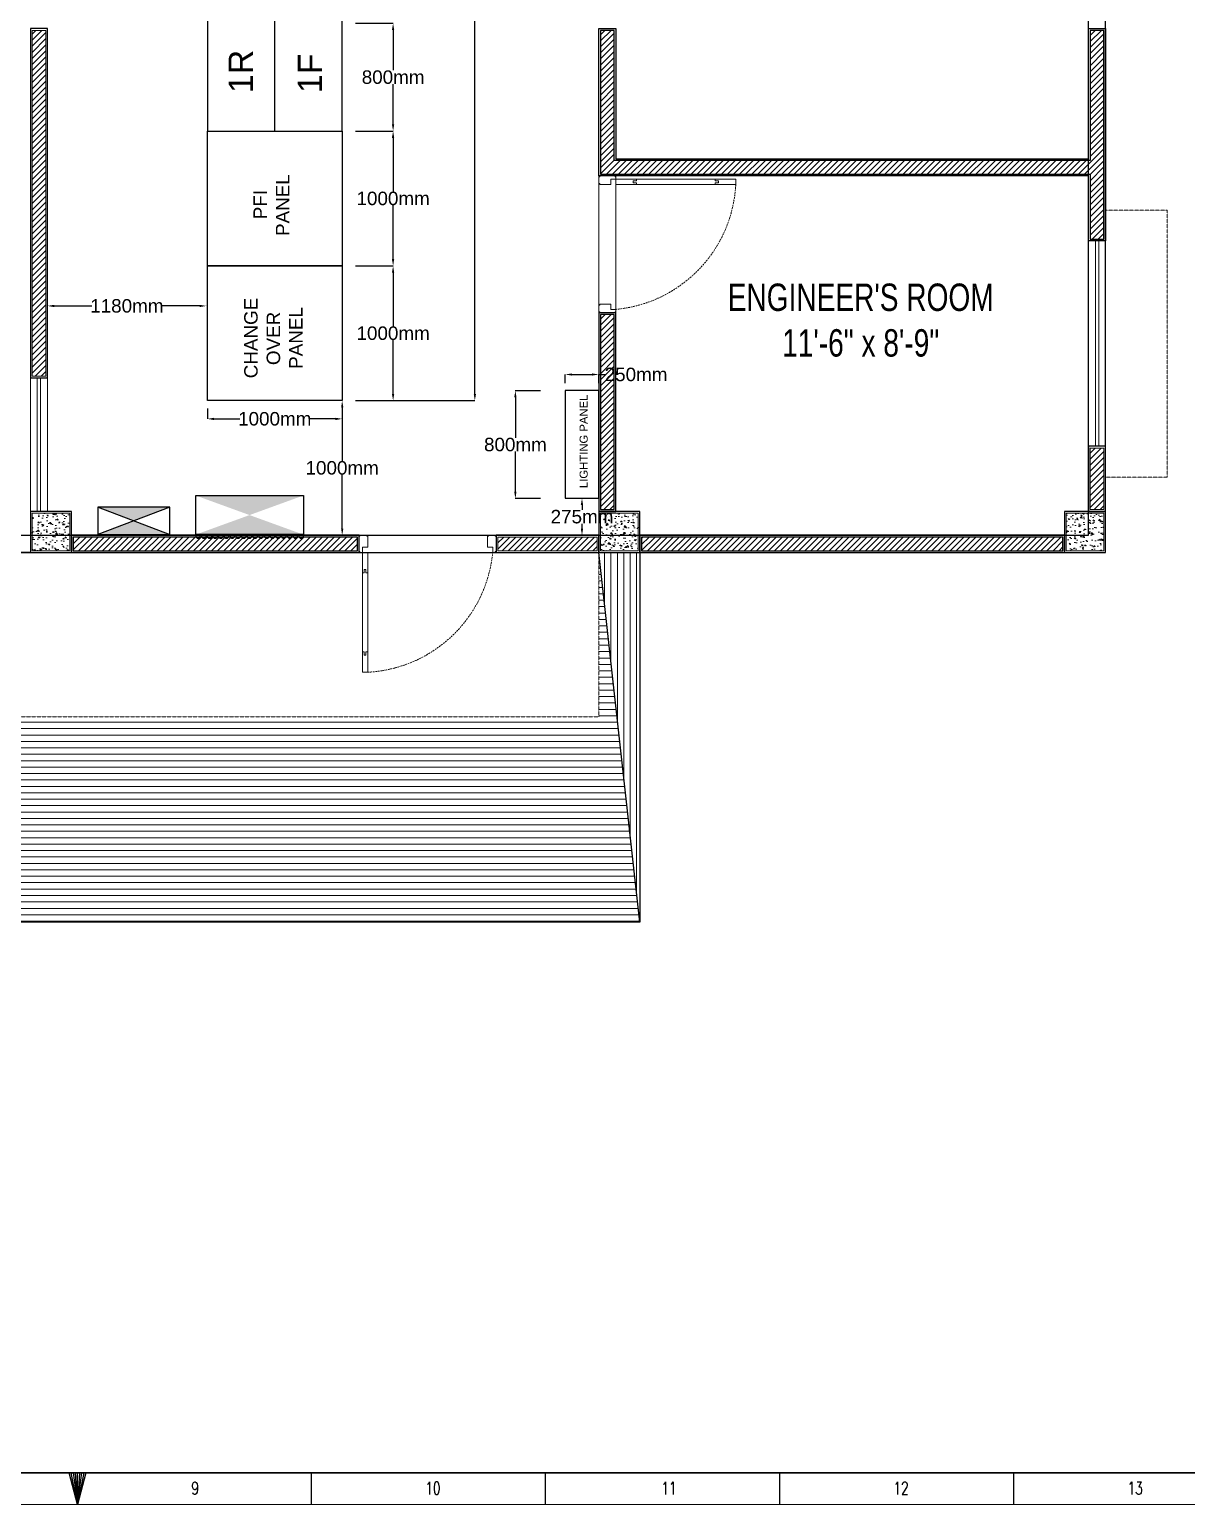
# Model space of a CAD drawing. Header units: inches. Extents: x -105538 to 282818, y -14900 to 167410.
# Drawn here: x -92005 to -83423, y 3392 to 14336 of the extents above; entities that cross this region are included whole.
import ezdxf

# ---------------------------------------------------------------- set-up
doc = ezdxf.new("R2010")
doc.units = ezdxf.units.IN
doc.header["$MEASUREMENT"] = 0
doc.linetypes.add('DASH', pattern=[0.35, 0.25, -0.1])
doc.linetypes.add('DASHED', pattern=[0.75, 0.5, -0.25])
doc.layers.get('Defpoints').update_dxf_attribs({"lineweight": 0})
for name, color, linetype in [('COLLUM', 1, 'Continuous'), ('Dimensions', 7, 'Continuous'), ('Panels', 1, 'Continuous'), ('wall 05', 3, 'Continuous')]:
    doc.layers.add(name, color=color, linetype=linetype)
for name, color, linetype, lineweight in [('dim-8', 18, 'Continuous', 15), ('DOOR', 115, 'Continuous', 15), ('Glass', 142, 'Continuous', 9), ('HACTH', 8, 'Continuous', 9), ('Parapet', 6, 'Continuous', 15), ('Plaster Line', 5, 'Continuous', 15), ('R_Hatch', 8, 'Continuous', 9), ('Sunshed', 5, 'Continuous', 15), ('WINDOW', 140, 'Continuous', 9)]:
    doc.layers.add(name, color=color, linetype=linetype, lineweight=lineweight)
doc.styles.get("Standard").update_dxf_attribs({"font": 'arial.ttf'})
doc.styles.add('Swiss721', font='swisscl.ttf')
doc.styles.add('TEG BORDER', font='txt_qlt.shx', dxfattribs={"width": 0.7, "bigfont": 'hztxt.shx'})
doc.dimstyles.get("Standard").update_dxf_attribs({"dimtxt": 100, "dimasz": 50, "dimexe": 0.18, "dimexo": 0.0625, "dimgap": 0.09, "dimtad": 0, "dimtih": 1, "dimtoh": 1, "dimdec": 0, "dimzin": 0, "dimdsep": 46, "dimtxsty": 'Standard', "dimcen": 0.09, "dimadec": 0, "dimazin": 0, "dimtfac": 1, "dimtdec": 0, "dimtofl": 0, "dimtmove": 0, "dimatfit": 3, "dimfxl": 1, "dimtolj": 1, "dimtzin": 0, "dimarcsym": 0})
pattern_1 = [(90, (-3527455.694, -4371915.962), (-47.625, 2e-14), [])]
pattern_2 = [(45, (-3646018.81, -4345395.496), (-22.4506403, 22.4506403), [])]

# ---------------------------------------------------------------- blocks, each defined once
blk = doc.blocks.new('A$C5AAA0143')
at = {"layer": 'Defpoints'}
for points in [[(-39.75, 5), (-40, 5), (-40, 4.75), (-39.75, 4.75)], [(0, 5), (-0.25, 5), (-0.25, 4.75), (0, 4.75)], [(-39.75, 0.25), (-40, 0.25), (-40, 0), (-39.75, 0)], [(0, 0.25), (-0.25, 0.25), (-0.25, 0), (0, 0)]]:
    blk.add_lwpolyline(points, close=True, dxfattribs=at)
at = {"layer": 'DOOR'}
for points in [[(-1.75, 10), (-2, 10), (-2, 11), (-2.5, 11), (-2.5, 5), (-1, 5), (-1, 11), (-1.5, 11), (-1.5, 10), (-1.75, 10), (-1.5, 10), (-1.5, 11), (-1, 11), (-1, 33.99), (-1.5, 33.99), (-1.5, 34.99), (-2, 34.99), (-2, 33.99), (-2.5, 33.99), (-2.5, 11), (-2.5, 39.99), (-1, 39.99), (-1, 33.99)], [(-39, 5), (-39, 3.5), (-37.5, 3.5), (-37.5, 0.25), (-37.75, 0.25), (-37.75, 0), (-39.75, 0), (-39.75, 0.25), (-40, 0.25), (-40, 4.75), (-39.75, 4.75), (-39.75, 5), (-39, 5)], [(-1, 5), (-1, 3.5), (-2.5, 3.5), (-2.5, 0.25), (-2.25, 0.25), (-2.25, 0), (-0.25, 0), (-0.25, 0.25), (0, 0.25), (0, 4.75), (-0.25, 4.75), (-0.25, 5), (-1, 5)]]:
    blk.add_lwpolyline(points, dxfattribs=at)
at = {"layer": 'DOOR', "linetype": 'DASHED', "lineweight": 0}
blk.add_arc((-0.49, 1.36), 38.68, 92.9729, 174.603, dxfattribs=at)
at = {"layer": 'HACTH', "lineweight": 0, "ltscale": 10}
for p, q in [((-1.5, 5), (-39, 5)), ((-2.25, 0), (-37.75, 0))]:
    blk.add_line(p, q, dxfattribs=at)
blk = doc.blocks.new('252 BORDER A2')
at = {"linetype": 'Continuous'}
blk.add_line((5, 5), (489, 5), dxfattribs=at)
for p, q in [((297, 0), (297, 5)), ((334.12, 0), (334.12, 5)), ((371.25, 0), (371.25, 5)), ((408.37, 0), (408.37, 5)), ((445.5, 0), (445.5, 5))]:
    blk.add_line(p, q)
at = {"color": 5, "lineweight": 15}
blk.add_lwpolyline([(0, 420), (594, 420), (594, 0), (0, 0)], close=True, dxfattribs=at)
blk.add_lwpolyline([(5, 415), (589, 415), (589, 5), (5, 5)], close=True)
blk.add_lwpolyline([(297, 0), (295.66, 5), (298.34, 5), (297, 0), (296, 5), (296.33, 5), (297, 0), (296.67, 5), (297.33, 5), (297, 0), (297.67, 5), (298, 5), (297, 0)])
at = {"char_height": 2, "width": 2, "attachment_point": 7, "style": 'TEG BORDER'}
for s, insert in [('9', (315.05, 1.59)), ('\\pi2.2204e-016;10', (352.17, 1.59)), ('\\pi0.3;11', (389.3, 1.59)), ('\\pi2.2204e-016;12', (426.42, 1.59)), ('\\pi2.2204e-016;13', (463.55, 1.59))]:
    blk.add_mtext(s, dxfattribs=dict(at, insert=insert))
blk = doc.blocks.new('*D49')
at = {"layer": 'Defpoints', "color": 0, "transparency": 16777216}
for p in [(-89589, 17382), (-89588, 11582), (-88702, 11582)]:
    blk.add_point(p, dxfattribs=at)
at = {"layer": 'Dimensions', "color": 5, "lineweight": -2, "transparency": 16777216}
for p, q in [((-89589, 17382), (-88702, 17382)), ((-88702, 17332), (-88702, 14533)), ((-88702, 11632), (-88702, 14431)), ((-89588, 11582), (-88702, 11582))]:
    blk.add_line(p, q, dxfattribs=at)
at = {"layer": 'Dimensions', "color": 5, "transparency": 16777216}
for points in [[(-88710, 17332), (-88693, 17332), (-88702, 17382)], [(-88710, 11632), (-88693, 11632), (-88702, 11582)]]:
    blk.add_solid(points, dxfattribs=at)
at = {"layer": 'Dimensions', "color": 0, "transparency": 16777216, "insert": (-88702, 14482), "char_height": 100, "attachment_point": 5}
blk.add_mtext('\\A1;5800mm', dxfattribs=at)
blk = doc.blocks.new('*D54')
at = {"layer": 'Defpoints', "color": 0, "transparency": 16777216}
for p in [(-89588, 14382), (-89588, 13582), (-89308, 13582)]:
    blk.add_point(p, dxfattribs=at)
at = {"layer": 'Dimensions', "color": 5, "lineweight": -2, "transparency": 16777216}
for p, q in [((-89588, 14382), (-89308, 14382)), ((-89308, 14332), (-89308, 14033)), ((-89308, 13632), (-89308, 13931)), ((-89588, 13582), (-89308, 13582))]:
    blk.add_line(p, q, dxfattribs=at)
at = {"layer": 'Dimensions', "color": 5, "transparency": 16777216}
for points in [[(-89317, 14332), (-89300, 14332), (-89308, 14382)], [(-89317, 13632), (-89300, 13632), (-89308, 13582)]]:
    blk.add_solid(points, dxfattribs=at)
at = {"layer": 'Dimensions', "color": 0, "transparency": 16777216, "insert": (-89308, 13982), "char_height": 100, "attachment_point": 5}
blk.add_mtext('\\A1;800mm', dxfattribs=at)
blk = doc.blocks.new('*D55')
at = {"layer": 'Defpoints', "color": 0, "transparency": 16777216}
for p in [(-89588, 13582), (-89588, 12582), (-89308, 12582)]:
    blk.add_point(p, dxfattribs=at)
at = {"layer": 'Dimensions', "color": 5, "lineweight": -2, "transparency": 16777216}
for p, q in [((-89588, 13582), (-89308, 13582)), ((-89308, 13532), (-89308, 13133)), ((-89308, 12632), (-89308, 13031)), ((-89588, 12582), (-89308, 12582))]:
    blk.add_line(p, q, dxfattribs=at)
at = {"layer": 'Dimensions', "color": 5, "transparency": 16777216}
for points in [[(-89317, 13532), (-89300, 13532), (-89308, 13582)], [(-89317, 12632), (-89300, 12632), (-89308, 12582)]]:
    blk.add_solid(points, dxfattribs=at)
at = {"layer": 'Dimensions', "color": 0, "transparency": 16777216, "insert": (-89308, 13082), "char_height": 100, "attachment_point": 5}
blk.add_mtext('\\A1;1000mm', dxfattribs=at)
blk = doc.blocks.new('*D56')
at = {"layer": 'Defpoints', "color": 0, "transparency": 16777216}
for p in [(-89588, 12582), (-89588, 11582), (-89308, 11582)]:
    blk.add_point(p, dxfattribs=at)
at = {"layer": 'Dimensions', "color": 5, "lineweight": -2, "transparency": 16777216}
for p, q in [((-89588, 12582), (-89308, 12582)), ((-89308, 12532), (-89308, 12133)), ((-89308, 11632), (-89308, 12031)), ((-89588, 11582), (-89308, 11582))]:
    blk.add_line(p, q, dxfattribs=at)
at = {"layer": 'Dimensions', "color": 5, "transparency": 16777216}
for points in [[(-89317, 12532), (-89300, 12532), (-89308, 12582)], [(-89317, 11632), (-89300, 11632), (-89308, 11582)]]:
    blk.add_solid(points, dxfattribs=at)
at = {"layer": 'Dimensions', "color": 0, "transparency": 16777216, "insert": (-89308, 12082), "char_height": 100, "attachment_point": 5}
blk.add_mtext('\\A1;1000mm', dxfattribs=at)
blk = doc.blocks.new('*D57')
at = {"layer": 'Defpoints', "color": 0, "transparency": 16777216}
for p in [(-91872, 12285), (-91872, 12285), (-90694, 12285)]:
    blk.add_point(p, dxfattribs=at)
at = {"layer": 'Dimensions', "color": 5, "lineweight": -2, "transparency": 16777216}
for p, q in [((-91872, 12285), (-91872, 12285)), ((-91822, 12285), (-91543, 12285)), ((-90744, 12285), (-91023, 12285)), ((-90694, 12285), (-90694, 12285))]:
    blk.add_line(p, q, dxfattribs=at)
at = {"layer": 'Dimensions', "color": 5, "transparency": 16777216}
for points in [[(-91822, 12293), (-91822, 12276), (-91872, 12285)], [(-90744, 12293), (-90744, 12276), (-90694, 12285)]]:
    blk.add_solid(points, dxfattribs=at)
at = {"layer": 'Dimensions', "color": 0, "transparency": 16777216, "insert": (-91283, 12285), "char_height": 100, "attachment_point": 5}
blk.add_mtext('\\A1;1180mm', dxfattribs=at)
blk = doc.blocks.new('*D59')
at = {"layer": 'Defpoints', "color": 0, "transparency": 16777216}
for p in [(-88213, 11656), (-88401, 10856), (-88214, 10856)]:
    blk.add_point(p, dxfattribs=at)
at = {"layer": 'Dimensions', "color": 5, "lineweight": -2, "transparency": 16777216}
for p, q in [((-88214, 11656), (-88402, 11656)), ((-88401, 11606), (-88401, 11307)), ((-88401, 10906), (-88401, 11205)), ((-88214, 10856), (-88402, 10856))]:
    blk.add_line(p, q, dxfattribs=at)
at = {"layer": 'Dimensions', "color": 5, "transparency": 16777216}
for points in [[(-88410, 11606), (-88393, 11606), (-88401, 11656)], [(-88410, 10906), (-88393, 10906), (-88401, 10856)]]:
    blk.add_solid(points, dxfattribs=at)
at = {"layer": 'Dimensions', "color": 0, "transparency": 16777216, "insert": (-88401, 11256), "char_height": 100, "attachment_point": 5}
blk.add_mtext('\\A1;800mm', dxfattribs=at)
blk = doc.blocks.new('*D60')
at = {"layer": 'Defpoints', "color": 0, "transparency": 16777216}
for p in [(-88032, 11712), (-87782, 11776), (-87782, 11712)]:
    blk.add_point(p, dxfattribs=at)
at = {"layer": 'Dimensions', "color": 5, "lineweight": -2, "transparency": 16777216}
for p, q in [((-88032, 11712), (-88032, 11776)), ((-87982, 11776), (-87832, 11776)), ((-87782, 11712), (-87782, 11776)), ((-87782, 11776), (-87732, 11776))]:
    blk.add_line(p, q, dxfattribs=at)
at = {"layer": 'Dimensions', "color": 5, "transparency": 16777216}
for points in [[(-87982, 11784), (-87982, 11768), (-88032, 11776)], [(-87832, 11784), (-87832, 11768), (-87782, 11776)]]:
    blk.add_solid(points, dxfattribs=at)
at = {"layer": 'Dimensions', "color": 0, "transparency": 16777216, "insert": (-87506, 11776), "char_height": 100, "attachment_point": 5}
blk.add_mtext('\\A1;250mm', dxfattribs=at)
blk = doc.blocks.new('*D62')
at = {"layer": 'Defpoints', "color": 0, "transparency": 16777216}
for p in [(-89686, 11582), (-89694, 10583), (-89686, 10583)]:
    blk.add_point(p, dxfattribs=at)
at = {"layer": 'Dimensions', "color": 5, "lineweight": -2, "transparency": 16777216}
for p, q in [((-89686, 11582), (-89686, 11582)), ((-89686, 11532), (-89686, 11134)), ((-89686, 10633), (-89686, 11032)), ((-89694, 10583), (-89685, 10583))]:
    blk.add_line(p, q, dxfattribs=at)
at = {"layer": 'Dimensions', "color": 5, "transparency": 16777216}
for points in [[(-89694, 11532), (-89677, 11532), (-89686, 11582)], [(-89694, 10633), (-89677, 10633), (-89686, 10583)]]:
    blk.add_solid(points, dxfattribs=at)
at = {"layer": 'Dimensions', "color": 0, "transparency": 16777216, "insert": (-89686, 11083), "char_height": 100, "attachment_point": 5}
blk.add_mtext('\\A1;1000mm', dxfattribs=at)
blk = doc.blocks.new('*D61')
at = {"layer": 'Defpoints', "color": 0, "transparency": 16777216}
for p in [(-87907, 10858), (-87907, 10583), (-87907, 10583)]:
    blk.add_point(p, dxfattribs=at)
at = {"layer": 'Dimensions', "color": 5, "lineweight": -2, "transparency": 16777216}
for p, q in [((-87907, 10858), (-87907, 10858)), ((-87907, 10808), (-87907, 10772)), ((-87907, 10633), (-87907, 10669)), ((-87907, 10583), (-87907, 10583))]:
    blk.add_line(p, q, dxfattribs=at)
at = {"layer": 'Dimensions', "color": 5, "transparency": 16777216}
for points in [[(-87916, 10808), (-87899, 10808), (-87907, 10858)], [(-87916, 10633), (-87899, 10633), (-87907, 10583)]]:
    blk.add_solid(points, dxfattribs=at)
at = {"layer": 'Dimensions', "color": 0, "transparency": 16777216, "insert": (-87907, 10721), "char_height": 100, "attachment_point": 5}
blk.add_mtext('\\A1;275mm', dxfattribs=at)
blk = doc.blocks.new('*D66')
at = {"layer": 'Defpoints', "color": 0, "transparency": 16777216}
for p in [(-90686, 11523), (-89686, 11532), (-89686, 11447)]:
    blk.add_point(p, dxfattribs=at)
at = {"layer": 'Dimensions', "color": 5, "lineweight": -2, "transparency": 16777216}
for p, q in [((-90686, 11523), (-90686, 11446)), ((-89686, 11532), (-89686, 11446)), ((-90636, 11447), (-90445, 11447)), ((-89736, 11447), (-89926, 11447))]:
    blk.add_line(p, q, dxfattribs=at)
at = {"layer": 'Dimensions', "color": 5, "transparency": 16777216}
for points in [[(-90636, 11455), (-90636, 11438), (-90686, 11447)], [(-89736, 11455), (-89736, 11438), (-89686, 11447)]]:
    blk.add_solid(points, dxfattribs=at)
at = {"layer": 'Dimensions', "color": 0, "transparency": 16777216, "insert": (-90186, 11447), "char_height": 100, "attachment_point": 5}
blk.add_mtext('\\A1;1000mm', dxfattribs=at)

msp = doc.modelspace()

# ---------------------------------------------------------------- hatches: boundary and pattern name
h = msp.add_hatch(color=252)
h.dxf.hatch_style = 1
h.paths.add_polyline_path([(-90963.6, 10791.2), (-91495.4, 10791.2), (-91230.1, 10689.8)])
h.paths.add_polyline_path([(-91230.1, 10689.8), (-91497.6, 10588.1), (-90963.6, 10588.1)])
at = {"layer": 'HACTH', "lineweight": 0}
h = msp.add_hatch(dxfattribs=at)
h.set_pattern_fill('ANSI31', color=256, scale=254, style=0)
h.set_pattern_definition(pattern_2)
h.paths.add_polyline_path([(-91884.4, 17479.1), (-91986, 17479.1), (-91986, 14659.7), (-91884.4, 14659.7)])
h.paths.add_polyline_path([(-91986, 11764.1), (-91884.4, 11764.1), (-91884.4, 14329.5), (-91986, 14329.5)])
h = msp.add_hatch(dxfattribs=at)
h.set_pattern_fill('ANSI31', color=256, scale=254, style=0)
h.set_pattern_definition(pattern_2)
h.paths.add_polyline_path([(-87668, 12221.3), (-87769.6, 12221.3), (-87769.6, 10773.5), (-87668, 10773.5)])
h.paths.add_polyline_path([(-84035.8, 13034.1), (-84035.8, 14329.5), (-84137.4, 14329.5), (-84137.4, 13364.3), (-87668, 13364.3), (-87668, 14329.5), (-87769.6, 14329.5), (-87769.6, 13262.7), (-84137.4, 13262.7), (-84137.4, 12780.1), (-84035.8, 12780.1)])
h = msp.add_hatch(dxfattribs=at)
h.set_pattern_fill('ANSI31', color=256, scale=254, style=0)
h.set_pattern_definition(pattern_2)
h.paths.add_polyline_path([(-84340.6, 10570.3), (-87464.8, 10570.3), (-87464.8, 10468.7), (-84340.6, 10468.7)])
h.paths.add_polyline_path([(-84035.8, 11230.7), (-84137.4, 11230.7), (-84137.4, 10773.5), (-84035.8, 10773.5)])
h = msp.add_hatch(dxfattribs=at)
h.set_pattern_fill('AR-CONC', color=256, scale=12.7, style=0)
h.set_pattern_definition([(50, (-3526490.494, -4371915.96), (91.0920432, -7.9695211), [9.525, -104.775]), (355, (-3526490.49, -4371915.96), (-17.6214194, 95.528401), [7.62, -83.82]), (100.4514, (-3526482.9, -4371916.63), (73.4706915, 87.5588218), [8.0950041, -89.0450482]), (46.1842, (-3526490.5, -4371890.56), (135.5396132, -21.0209148), [14.2875, -157.1625]), (96.6356, (-3526479.2, -4371892.31), (118.7021636, 123.7129696), [12.1425066, -133.567551]), (351.1842, (-3526490.5, -4371890.56), (118.702067, 123.7130623), [11.43, -125.73]), (21, (-3526477.794, -4371896.91), (75.8071956, -51.1325991), [9.525, -104.775]), (326, (-3526477.79, -4371896.91), (30.9010472, 92.0940557), [7.62, -83.82]), (71.4514, (-3526471.48, -4371901.17), (106.7082738, 40.9613731), [8.0950041, -89.0450482]), (37.5, (-3526490.494, -4371915.962), (1.54430163, 42.27751944), [0, -82.804, 0, -85.09, 0, -84.1375]), (7.5, (-3526490.494, -4371915.962), (33.40983126, 50.0902874), [0, -48.514, 0, -80.899, 0, -32.0675]), (327.5, (-3526518.815, -4371915.962), (67.7954494, -2.8644687), [0, -31.75, 0, -99.06, 0, -131.445]), (317.5, (-3526531.515, -4371915.96), (74.0646435, 12.71333276), [0, -41.275, 0, -65.786, 0, -93.345])])
h.paths.add_polyline_path([(-91986, 10468.7), (-91706.6, 10468.7), (-91706.6, 10748.1), (-91986, 10748.1)])
h = msp.add_hatch(dxfattribs=at)
h.set_pattern_fill('AR-CONC', color=256, scale=12.7, style=0)
h.set_pattern_definition([(50, (-3527455.694, -4371915.96), (91.0920432, -7.9695211), [9.525, -104.775]), (355, (-3527455.69, -4371915.96), (-17.6214194, 95.528401), [7.62, -83.82]), (100.4514, (-3527448.1, -4371916.63), (73.4706915, 87.5588218), [8.0950041, -89.0450482]), (46.1842, (-3527455.7, -4371890.56), (135.5396132, -21.0209148), [14.2875, -157.1625]), (96.6356, (-3527444.4, -4371892.31), (118.7021636, 123.7129696), [12.1425066, -133.567551]), (351.1842, (-3527455.7, -4371890.56), (118.702067, 123.7130623), [11.43, -125.73]), (21, (-3527442.994, -4371896.91), (75.8071956, -51.1325991), [9.525, -104.775]), (326, (-3527442.99, -4371896.91), (30.9010472, 92.0940557), [7.62, -83.82]), (71.4514, (-3527436.68, -4371901.17), (106.7082738, 40.9613731), [8.0950041, -89.0450482]), (37.5, (-3527455.694, -4371915.962), (1.54430163, 42.27751944), [0, -82.804, 0, -85.09, 0, -84.1375]), (7.5, (-3527455.694, -4371915.962), (33.40983126, 50.0902874), [0, -48.514, 0, -80.899, 0, -32.0675]), (327.5, (-3527484.015, -4371915.962), (67.7954494, -2.8644687), [0, -31.75, 0, -99.06, 0, -131.445]), (317.5, (-3527496.715, -4371915.96), (74.0646435, 12.71333276), [0, -41.275, 0, -65.786, 0, -93.345])])
h.paths.add_polyline_path([(-87490.2, 10748.1), (-87769.6, 10748.1), (-87769.6, 10468.7), (-87490.2, 10468.7)])
h = msp.add_hatch(dxfattribs=at)
h.set_pattern_fill('AR-CONC', color=256, scale=12.7, style=0)
h.set_pattern_definition([(50, (-3528192.294, -4371915.96), (91.0920432, -7.9695211), [9.525, -104.775]), (355, (-3528192.29, -4371915.96), (-17.6214194, 95.528401), [7.62, -83.82]), (100.4514, (-3528184.7, -4371916.63), (73.4706915, 87.5588218), [8.0950041, -89.0450482]), (46.1842, (-3528192.3, -4371890.56), (135.5396132, -21.0209148), [14.2875, -157.1625]), (96.6356, (-3528181, -4371892.31), (118.7021636, 123.7129696), [12.1425066, -133.567551]), (351.1842, (-3528192.3, -4371890.56), (118.702067, 123.7130623), [11.43, -125.73]), (21, (-3528179.594, -4371896.91), (75.8071956, -51.1325991), [9.525, -104.775]), (326, (-3528179.59, -4371896.91), (30.9010472, 92.0940557), [7.62, -83.82]), (71.4514, (-3528173.28, -4371901.17), (106.7082738, 40.9613731), [8.0950041, -89.0450482]), (37.5, (-3528192.294, -4371915.962), (1.54430163, 42.27751944), [0, -82.804, 0, -85.09, 0, -84.1375]), (7.5, (-3528192.294, -4371915.962), (33.40983126, 50.0902874), [0, -48.514, 0, -80.899, 0, -32.0675]), (327.5, (-3528220.615, -4371915.962), (67.7954494, -2.8644687), [0, -31.75, 0, -99.06, 0, -131.445]), (317.5, (-3528233.315, -4371915.96), (74.0646435, 12.71333276), [0, -41.275, 0, -65.786, 0, -93.345])])
h.paths.add_polyline_path([(-84315.2, 10468.7), (-84035.8, 10468.7), (-84035.8, 10748.1), (-84315.2, 10748.1)])
h = msp.add_hatch(dxfattribs=at)
h.set_pattern_fill('ANSI31', color=256, scale=254, style=0)
h.set_pattern_definition(pattern_2)
h.paths.add_polyline_path([(-89573, 10570.3), (-91681.2, 10570.3), (-91681.2, 10468.7), (-89573, 10468.7)])
h.paths.add_polyline_path([(-87795, 10570.3), (-88531.6, 10570.3), (-88531.6, 10468.7), (-87795, 10468.7)])
h = msp.add_hatch(dxfattribs=at)
h.set_pattern_fill('ANSI31', color=256, scale=381, angle=45, style=0)
h.set_pattern_definition(pattern_1)
h.paths.add_polyline_path([(-87477.5, 10456), (-87782.3, 10456), (-87477.5, 7712.8)])
at = {"layer": 'Panels'}
h = msp.add_hatch(color=256, dxfattribs=at)
h.dxf.hatch_style = 1
h.paths.add_polyline_path([(-90373, 10733.2), (-89973.8, 10878.2), (-90772.2, 10878.2)])
h.paths.add_polyline_path([(-89973.8, 10588.1), (-90373, 10733.2), (-90772.2, 10588.1)])
at = {"layer": 'R_Hatch', "lineweight": 0}
h = msp.add_hatch(dxfattribs=at)
h.set_pattern_fill('ANSI31', color=256, scale=381, angle=315, style=0)
h.set_pattern_definition([(360, (-3646018.81, -4345395.496), (3e-14, 47.625), [])])
h.paths.add_polyline_path([(-87782.3, 9236.8), (-90891.9, 9236.8), (-90891.9, 7712.8), (-87477.5, 7712.8), (-87782.3, 10456)])
h.paths.add_polyline_path([(-90891.9, 7712.8), (-90891.9, 9236.8), (-104241.5, 9236.8), (-104241.5, 10456), (-104546.3, 7712.8)])
h = msp.add_hatch(dxfattribs=at)
h.set_pattern_fill('ANSI31', color=256, scale=381, angle=45, style=0)
h.set_pattern_definition(pattern_1)
h.paths.add_polyline_path([(-87477.5, 10456), (-87782.3, 10456), (-87477.5, 7712.8)])

# ---------------------------------------------------------------- linework, layer by layer
msp.add_line((-90185.6, 13582.3), (-90185.6, 16781.7))
at = {"color": 252}
for p, q in [((-90963.6, 10791.2), (-91497.6, 10588.1)), ((-91495.4, 10791.2), (-90963.6, 10588.1))]:
    msp.add_line(p, q, dxfattribs=at)
at = {"linetype": 'Continuous', "ltscale": 10}
msp.add_line((-87477.5, 7712.8), (-87782.3, 10456), dxfattribs=at)
for points in [[(-90685.6, 13582.3), (-89685.6, 13582.3), (-89685.6, 15182.3), (-90685.6, 15182.3)], [(-90685.6, 13582.3), (-89685.6, 13582.3), (-89685.6, 12582.3), (-90685.6, 12582.3)], [(-90685.6, 12582.3), (-89685.6, 12582.3), (-89685.6, 11582.3), (-90685.6, 11582.3)], [(-88032.3, 10858.1), (-87782.3, 10858.1), (-87782.3, 11658.1), (-88032.3, 11658.1)]]:
    msp.add_lwpolyline(points, close=True)
at = {"color": 252}
msp.add_lwpolyline([(-90963.6, 10791.2), (-91497.6, 10791.2), (-91497.6, 10588.1), (-90963.6, 10588.1)], close=True, dxfattribs=at)
at = {"color": 252, "linetype": 'Continuous', "lineweight": -3, "ltscale": 10}
msp.add_lwpolyline([(-87477.5, 10456), (-87477.5, 7712.8), (-104546.3, 7712.8), (-104546.3, 10456)], dxfattribs=at)
at = {"layer": 'COLLUM', "linetype": 'Continuous', "ltscale": 10}
for points in [[(-91998.7, 10456), (-91693.9, 10456), (-91693.9, 10760.8), (-91998.7, 10760.8)], [(-84327.9, 10456), (-84023.1, 10456), (-84023.1, 10760.8), (-84327.9, 10760.8)]]:
    msp.add_lwpolyline(points, close=True, dxfattribs=at)
at = {"layer": 'COLLUM', "color": 252, "linetype": 'Continuous', "lineweight": -3, "ltscale": 10}
msp.add_lwpolyline([(-87782.3, 10456), (-87477.5, 10456), (-87477.5, 10760.8), (-87782.3, 10760.8)], close=True, dxfattribs=at)
at = {"layer": 'Glass'}
for points in [[(-84099.3, 12767.4), (-84099.3, 11243.4)], [(-84073.9, 12767.4), (-84073.9, 11243.4)], [(-91947.9, 11751.4), (-91947.9, 10760.8)], [(-91922.5, 11751.4), (-91922.5, 10760.8)]]:
    msp.add_lwpolyline(points, dxfattribs=at)
at = {"layer": 'Panels'}
msp.add_lwpolyline([(-90772.2, 10878.2), (-89973.8, 10878.2), (-89973.8, 10588.1), (-90772.2, 10588.1)], close=True, dxfattribs=at)
for points in [[(-90772.2, 10588.1), (-90772.2, 10578, 1), (-90738.3, 10578), (-90738.3, 10588.1)], [(-90728.9, 10588.1), (-90728.9, 10578, 1), (-90694.9, 10578), (-90694.9, 10588.1)], [(-90687.3, 10588.1), (-90687.3, 10578, 1), (-90653.3, 10578), (-90653.3, 10588.1)], [(-90644.9, 10588.1), (-90644.9, 10578, 1), (-90610.9, 10578), (-90610.9, 10588.1)], [(-90602.4, 10588.1), (-90602.4, 10578, 1), (-90568.4, 10578), (-90568.4, 10588.1)], [(-90560.1, 10588.1), (-90560.1, 10578, 1), (-90526.1, 10578), (-90526.1, 10588.1)], [(-90517.8, 10588.1), (-90517.8, 10578, 1), (-90483.9, 10578), (-90483.9, 10588.1)], [(-90474.7, 10588.1), (-90474.7, 10578, 1), (-90440.8, 10578), (-90440.8, 10588.1)], [(-90432.5, 10588.1), (-90432.5, 10578, 1), (-90398.5, 10578), (-90398.5, 10588.1)], [(-90389.8, 10588.1), (-90389.8, 10578, 1), (-90355.8, 10578), (-90355.8, 10588.1)], [(-90347.5, 10588.1), (-90347.5, 10578, 1), (-90313.6, 10578), (-90313.6, 10588.1)], [(-90304.9, 10588.1), (-90304.9, 10578, 1), (-90270.9, 10578), (-90270.9, 10588.1)], [(-90262.6, 10588.1), (-90262.6, 10578, 1), (-90228.6, 10578), (-90228.6, 10588.1)], [(-90219.9, 10588.1), (-90219.9, 10578, 1), (-90186, 10578), (-90186, 10588.1)], [(-90177.7, 10588.1), (-90177.7, 10578, 1), (-90143.7, 10578), (-90143.7, 10588.1)], [(-90135, 10588.1), (-90135, 10578, 1), (-90101, 10578), (-90101, 10588.1)], [(-90092.3, 10588.1), (-90092.3, 10578, 1), (-90058.4, 10578), (-90058.4, 10588.1)], [(-90050.1, 10588.1), (-90050.1, 10578, 1), (-90016.1, 10578), (-90016.1, 10588.1)], [(-90007.4, 10588.1), (-90007.4, 10578, 1), (-89973.4, 10578), (-89973.4, 10588.1)]]:
    msp.add_lwpolyline(points, format="xyb", dxfattribs=at)
at = {"layer": 'Parapet', "color": 252, "lineweight": -3}
for points in [[(-104546.3, 10456), (-84023.1, 10456), (-84023.1, 20438.2), (-86232.9, 20438.2), (-86232.9, 18787.2), (-104546.3, 18787.2)], [(-104419.3, 10583), (-84150.1, 10583), (-84150.1, 20311.2), (-86105.9, 20311.2), (-86105.9, 18660.2), (-104419.3, 18660.2)]]:
    msp.add_lwpolyline(points, close=True, dxfattribs=at)
at = {"layer": 'Plaster Line'}
for points in [[(-91884.4, 14329.5), (-91986, 14329.5), (-91986, 11764.1), (-91884.4, 11764.1)], [(-84035.8, 11230.7), (-84137.4, 11230.7), (-84137.4, 10773.5), (-84035.8, 10773.5)], [(-91986, 10468.7), (-91706.6, 10468.7), (-91706.6, 10748.1), (-91986, 10748.1)], [(-87769.6, 10468.7), (-87490.2, 10468.7), (-87490.2, 10748.1), (-87769.6, 10748.1)], [(-84315.2, 10468.7), (-84035.8, 10468.7), (-84035.8, 10748.1), (-84315.2, 10748.1)], [(-87795, 10570.3), (-88531.6, 10570.3), (-88531.6, 10468.7), (-87795, 10468.7)]]:
    msp.add_lwpolyline(points, close=True, dxfattribs=at)
at = {"layer": 'Plaster Line', "color": 252, "lineweight": -3}
msp.add_lwpolyline([(-84035.8, 13034.1), (-84035.8, 14329.5), (-84137.4, 14329.5), (-84137.4, 13364.3), (-87668, 13364.3), (-87668, 14329.5), (-87769.6, 14329.5), (-87769.6, 13262.7), (-84137.4, 13262.7), (-84137.4, 12780.1), (-84035.8, 12780.1), (-84035.8, 13034.1)], dxfattribs=at)
for points in [[(-87668, 12221.3), (-87769.6, 12221.3), (-87769.6, 10773.5), (-87668, 10773.5)], [(-89573, 10570.3), (-91681.2, 10570.3), (-91681.2, 10468.7), (-89573, 10468.7)], [(-84340.6, 10570.3), (-87464.8, 10570.3), (-87464.8, 10468.7), (-84340.6, 10468.7)]]:
    msp.add_lwpolyline(points, close=True, dxfattribs=at)
at = {"layer": 'R_Hatch', "linetype": 'Continuous', "ltscale": 10}
msp.add_line((-87477.5, 7712.8), (-87782.3, 10456), dxfattribs=at)
at = {"layer": 'R_Hatch', "color": 252, "linetype": 'Continuous', "lineweight": -3, "ltscale": 10}
msp.add_lwpolyline([(-87477.5, 10456), (-87477.5, 7712.8), (-104546.3, 7712.8), (-104546.3, 10456)], dxfattribs=at)
at = {"layer": 'Sunshed', "linetype": 'DASH'}
for points in [[(-84023.1, 12767.4), (-84023.1, 12996), (-83565.9, 12996), (-83565.9, 11014.8), (-83565.9, 11014.8), (-84023.1, 11014.8), (-84023.1, 11243.4)], [(-104241.5, 10456), (-104241.5, 9236.8), (-87782.3, 9236.8), (-87782.3, 10456)]]:
    msp.add_lwpolyline(points, dxfattribs=at)
at = {"layer": 'wall 05'}
for points in [[(-91871.7, 14342.2), (-91998.7, 14342.2), (-91998.7, 11751.4), (-91871.7, 11751.4)], [(-84023.1, 11243.4), (-84150.1, 11243.4), (-84150.1, 10760.8), (-84023.1, 10760.8)]]:
    msp.add_lwpolyline(points, close=True, dxfattribs=at)
at = {"layer": 'wall 05', "color": 252, "lineweight": -3}
msp.add_lwpolyline([(-84023.1, 13021.4), (-84023.1, 12767.4), (-84150.1, 12767.4), (-84150.1, 13250), (-87782.3, 13250), (-87782.3, 14342.2), (-87655.3, 14342.2), (-87655.3, 13377), (-84150.1, 13377), (-84150.1, 14342.2), (-84023.1, 14342.2), (-84023.1, 13021.4), (-84023.1, 13021.4)], dxfattribs=at)
for points in [[(-87655.3, 12234), (-87782.3, 12234), (-87782.3, 10760.8), (-87655.3, 10760.8)], [(-92506.7, 10583), (-91998.7, 10583), (-91998.7, 10456), (-92506.7, 10456)], [(-89560.3, 10583), (-91693.9, 10583), (-91693.9, 10456), (-89560.3, 10456)], [(-87782.3, 10583), (-88544.3, 10583), (-88544.3, 10456), (-87782.3, 10456)], [(-84327.9, 10583), (-87477.5, 10583), (-87477.5, 10456), (-84327.9, 10456)]]:
    msp.add_lwpolyline(points, close=True, dxfattribs=at)
at = {"layer": 'WINDOW', "linetype": 'Continuous', "ltscale": 10}
for points in [[(-84150.1, 12767.4), (-84150.1, 11243.4)], [(-84023.1, 12767.4), (-84023.1, 11243.4)], [(-91998.7, 11751.4), (-91998.7, 10760.8)], [(-91871.7, 11751.4), (-91871.7, 10760.8)]]:
    msp.add_lwpolyline(points, dxfattribs=at)

# ---------------------------------------------------------------- block references
at = {"xscale": 46.76394, "yscale": 46.76394, "zscale": 46.76394}
msp.add_blockref('252 BORDER A2', (-105537.8, 3392), dxfattribs=at)
at = {"layer": 'DOOR', "lineweight": 0, "yscale": 25.4, "zscale": 25.4}
for p, xscale, rotation in [((-87782.3, 13250), -25.4, 270), ((-89560.3, 10583), 25.4, 180)]:
    msp.add_blockref('A$C5AAA0143', p, dxfattribs=dict(at, xscale=xscale, rotation=rotation))

# ---------------------------------------------------------------- texts
at = {"attachment_point": 1, "rotation": 90}
for s, width, insert, char_height in [('1R', 2234.07, (-90528.6, 13864.1), 180), ('1F', 2234.07, (-90014.9, 13864.1), 180), ('\\pi156.61;PFI \\P\\pi32.43;PANEL', 507.22, (-90344.2, 12771.4), 100), ('\\pi165.64;CHANGE\\P\\pi263.56;OVER\\P\\pi236.07;PANEL ', 914.506, (-90412.9, 11582.3), 100), ('\\pi145.17;LIGHTING PANEL', 975.216, (-87924.8, 10788.1), 60)]:
    msp.add_mtext_dynamic_manual_height_columns(s, width=width, gutter_width=1, heights=[0], dxfattribs=dict(at, insert=insert, char_height=char_height))
at = {"layer": 'dim-8', "linetype": 'Continuous', "ltscale": 10, "insert": (-85839.9, 12178.5), "char_height": 203.2, "attachment_point": 5, "style": 'Swiss721'}
msp.add_mtext('\\A1;ENGINEER\'S ROOM\\P11\'-6" x 8\'-9"', dxfattribs=at)

# ---------------------------------------------------------------- dimensions: what is measured, and where the dimension line sits
at = {"layer": 'Dimensions'}
for base, p1, p2, picture, middle in [((-88701.8, 11582.2), (-89588.7, 17382.3), (-89588.3, 11582.2), '*D49', (-88701.8, 14482.3)), ((-88401.5, 10856.1), (-88213.5, 11656.1), (-88213.5, 10856.1), '*D59', (-88401.5, 11256.1))]:
    dim = msp.add_linear_dim(base=base, p1=p1, p2=p2, angle=90, dimstyle='Standard', override={"dimrnd": 5, "dimpost": 'mm', "dimclrd": 5, "dimclre": 5}, dxfattribs=at)
    dim.commit()
    dim.dimension.update_dxf_attribs({"geometry": picture, "text_midpoint": middle, "dimtype": 160})
for base, p1, p2, picture, middle in [((-89308.5, 13582.2), (-89588.5, 14382.2), (-89588.5, 13582.2), '*D54', (-89308.5, 13982.2)), ((-89308.5, 12582.2), (-89588.4, 13582.2), (-89588.4, 12582.2), '*D55', (-89308.5, 13082.2)), ((-89308.3, 11582.2), (-89588.3, 12582.2), (-89588.3, 11582.2), '*D56', (-89308.3, 12082.2)), ((-89685.6, 10583), (-89685.6, 11582.3), (-89693.9, 10583), '*D62', (-89685.6, 11082.7)), ((-87907.3, 10583), (-87907.3, 10858.1), (-87907.5, 10583), '*D61', (-87907.3, 10720.6))]:
    dim = msp.add_linear_dim(base=base, p1=p1, p2=p2, angle=90, dimstyle='Standard', override={"dimrnd": 5, "dimpost": 'mm', "dimclrd": 5, "dimclre": 5}, dxfattribs=at)
    dim.commit()
    dim.dimension.update_dxf_attribs({"geometry": picture, "text_midpoint": middle})
for base, p1, p2, picture, middle in [((-91871.7, 12284.6), (-90693.9, 12284.6), (-91871.7, 12284.6), '*D57', (-91282.8, 12284.6)), ((-87782.3, 11776.1), (-88032.3, 11712.2), (-87782.3, 11712.3), '*D60', (-87505.9, 11776.1)), ((-89685.6, 11446.5), (-90685.6, 11523.4), (-89685.6, 11532.3), '*D66', (-90185.6, 11446.5))]:
    dim = msp.add_linear_dim(base=base, p1=p1, p2=p2, dimstyle='Standard', override={"dimrnd": 5, "dimpost": 'mm', "dimclrd": 5, "dimclre": 5}, dxfattribs=at)
    dim.commit()
    dim.dimension.update_dxf_attribs({"geometry": picture, "text_midpoint": middle})

doc.saveas('drawing.dxf')
